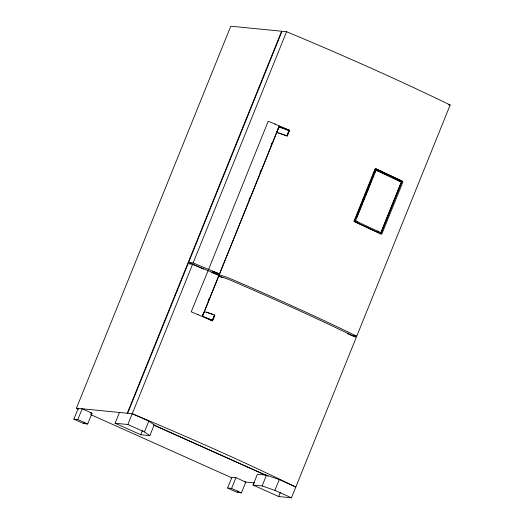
<?xml version="1.0" encoding="UTF-8"?>
<svg xmlns="http://www.w3.org/2000/svg" width="524" height="524" viewBox="0 0 524 524"><rect width="100%" height="100%" fill="white"/><g stroke="black" fill="none" stroke-linecap="round" stroke-linejoin="round"><path stroke-width="0.79" d="M78.672 409.218L76.432 408.209L230.776 26.2L281.611 31.224L127.267 413.233M73.838 419.174L77.827 419.567L82.183 408.779L92.054 413.2L87.698 423.988L83.702 423.595L73.838 419.174L78.194 408.386M83.702 423.595L84.285 422.154M76.432 408.209L132.225 413.724L148.79 421.139L154.207 424.853L149.844 435.641L140.753 434.743L115.097 423.248L119.459 412.46M127.666 413.272L188.09 263.723L192.636 264.175L214.82 273.482M203.535 269.159L188.594 262.465L282.01 31.263L286.556 31.709A399.851 41.796 22 0 1 450.162 105.003L356.752 336.205L352.2 335.76L347.72 333.749M115.097 423.248L127.869 424.506L192.636 264.175M188.594 262.465L193.146 262.917L286.556 31.709M140.753 434.743L142.495 430.427M198.157 314.734L191.208 311.826L208.094 270.659M275.159 124.149L268.209 121.24L208.604 269.395M149.844 435.641L144.428 431.927L148.79 421.139M208.139 300.953L209.056 298.687M249.018 199.788L249.935 197.515M260.028 172.527L260.945 170.254M271.046 145.272L271.963 143M202.677 315.33L203.895 312.311M276.587 132.395L278.722 127.109L280.654 127.679A22.316 2.332 22 0 1 287.047 129.841L288.953 130.548L286.818 135.834L284.912 135.127A22.316 2.332 22 0 0 278.519 132.972L276.679 132.454M202.271 316.503L218.934 275.257M356.752 336.205A399.851 41.796 22 0 0 236.737 281.401L229.604 278.349A22.087 2.306 22 0 0 220.977 275.355L219.156 274.818L279.266 125.924M214.571 273.39L219.084 275.31L202.592 316.129L212.299 320.282L214.434 314.996L214.788 315.147L212.482 320.858A22.087 2.306 22 0 0 210.694 320.21M219.202 274.825L279.246 126.395L288.953 130.548M286.818 135.834L287.172 135.985L289.477 130.273L287.126 135.985L278.493 132.991M227.573 488.047L231.929 477.259L235.924 477.652L245.789 482.073L241.433 492.861L237.444 492.462L227.573 488.047L231.562 488.44L241.433 492.861M231.562 488.44L235.924 477.652M237.444 492.462L238.02 491.027M356.517 217.722L362.641 202.565M363.25 201.052L364.783 197.26M365.392 195.747L371.516 180.59M372.433 178.317L373.658 175.291M374.274 173.772L375.806 169.986L401.476 182.064L380.968 232.826M355.619 220.814L376.127 170.045L401.803 182.123L381.289 232.892L380.738 232.787L400.945 182.778M218.737 276.102L220.466 276.62A22.087 2.306 22 0 1 229.099 279.606L236.232 282.659A399.851 41.796 22 0 1 356.241 337.463L291.462 497.8L278.696 496.536L253.04 485.047L257.395 474.259L266.487 475.157L279.259 479.591L295.824 487.012A399.851 41.796 22 0 0 132.218 413.718M253.04 485.047L262.131 485.945L266.487 475.157M262.131 485.945L274.897 490.379L279.259 479.591M278.696 496.536L280.438 492.226M381.099 233.946L354.335 221.613L353.982 220.938M448.649 104.852L450.162 105.003M218.967 273.954L219.595 274.045L193.146 262.917M218.462 275.211L219.084 275.31M90.456 413.043L92.054 413.2M244.878 481.982L254.559 482.938M204.294 311.61L206.135 312.127A22.316 2.332 22 0 1 212.521 314.289M401.803 182.123L397.709 180.315M212.351 271.399L212.836 271.53M212.253 272.749L211.637 272.742M212.764 271.491L214.729 272.185M206.109 312.153L214.788 315.147L212.43 320.852L197.908 314.636M213.379 271.694L219.039 273.993M212.823 272.925L213.517 273.181M214.205 273.436L218.528 275.251M212.299 320.282L210.386 319.581A22.316 2.332 22 0 0 208.88 319.037M274.904 124.057L289.477 130.273M215.076 272.133L219.438 274M218.482 275.853L222.215 277.524M153.814 424.984L268.111 476.192M154.161 425.278L266.218 475.478M127.869 424.506L144.428 431.927M274.897 490.379L291.462 497.8M90.626 414.569L231.818 477.823M77.827 419.567L87.698 423.988M219.248 274.845L212.364 271.655M376.363 170.287L378.544 171.296M355.848 221.056L358.036 222.058M355.292 220.748L381.289 232.892M402.006 181.121L375.701 168.728L375.001 168.918L354.047 221.207M377.201 231.084L378.616 231.765M205.998 318.055A22.316 2.332 22 0 1 208.139 318.782M284.899 128.629A22.087 2.306 22 0 1 287.126 129.421M287.696 129.625A22.087 2.306 22 0 1 289.431 130.273M354.538 220.774L354.853 221.711L381.203 234.11L381.885 233.92L402.877 182.169L402.74 181.402L376.212 168.833L375.531 169.023L354.538 220.774"/></g></svg>
